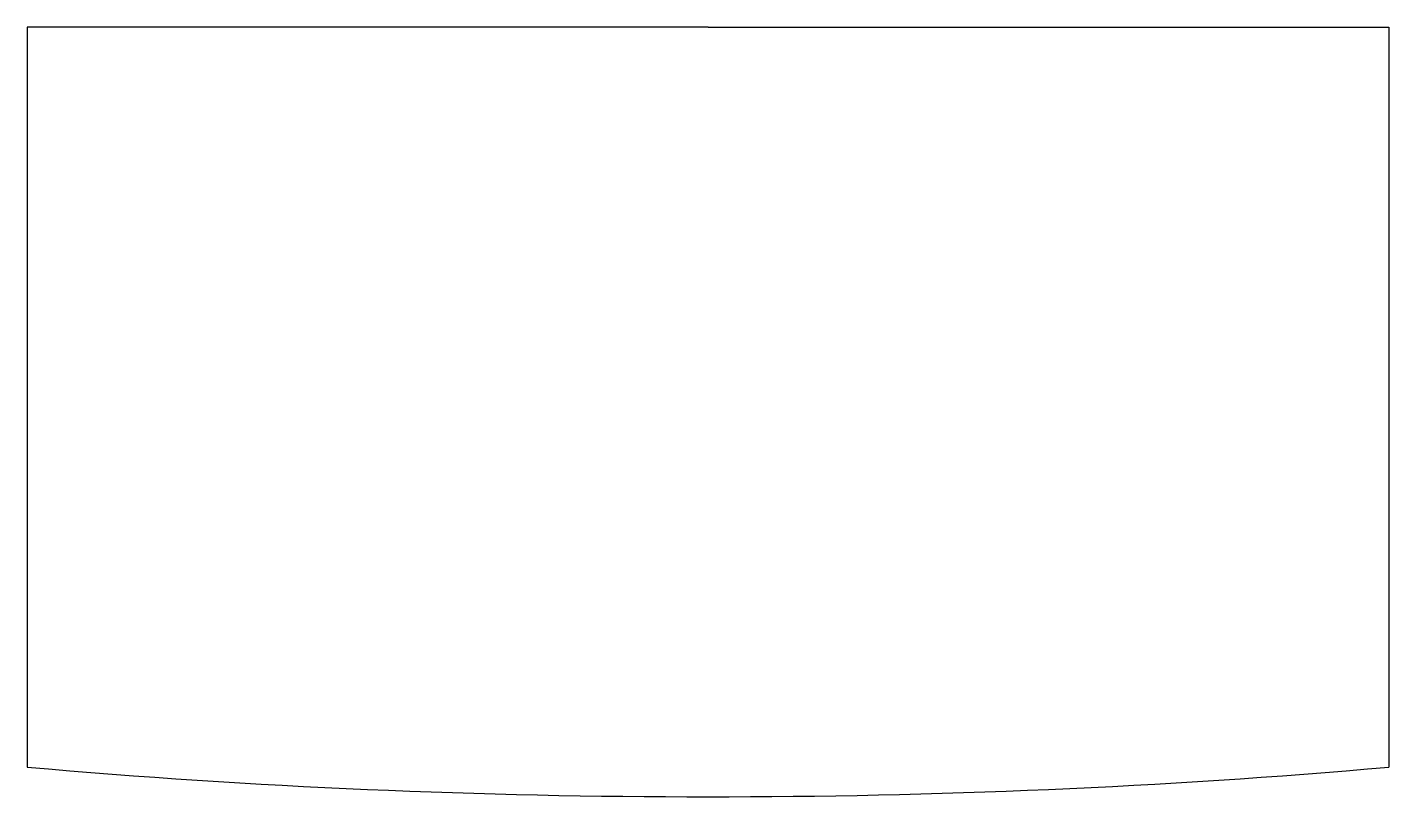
# Model space of a CAD drawing. Header units: inches. Extents: x -0.3 to 11.2, y -0.6 to 5.9.
import ezdxf

# ---------------------------------------------------------------- set-up
doc = ezdxf.new("R2010")
doc.units = ezdxf.units.IN
doc.header["$MEASUREMENT"] = 0
doc.layers.add('1_CUT_LINE', color=7, linetype='Continuous')

msp = doc.modelspace()

# ---------------------------------------------------------------- linework, layer by layer
at = {"layer": '1_CUT_LINE', "color": 5, "linetype": 'CONTINUOUS', "lineweight": 25, "true_color": 0x2465d8}
for p, q in [((5.5, 5.875), (-0.25, 5.875)), ((-0.25, 5.875), (-0.25, 2.6875)), ((5.5, 5.875), (11.25, 5.875)), ((11.25, 5.875), (11.25, 2.6875)), ((-0.25, 2.6875), (-0.25, -0.375)), ((11.25, 2.6875), (11.25, -0.375))]:
    msp.add_line(p, q, dxfattribs=at)
msp.add_arc((5.5, 65.625), 66.25, 265.020894, 274.979106, dxfattribs=at)

doc.saveas('drawing.dxf')
